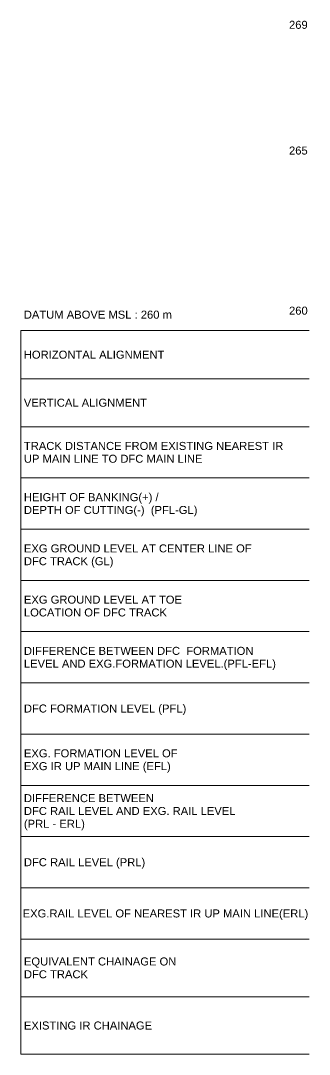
# Model space of a CAD drawing. Header units: metres. Extents: x 2905 to 23505, y -2719 to -1879.
# Drawn here: x 5905 to 5995, y -2231 to -1908.2 of the extents above; entities that cross this region are included whole.
import ezdxf
from ezdxf.enums import TextEntityAlignment as Align

# ---------------------------------------------------------------- set-up
doc = ezdxf.new("R2010")
doc.units = ezdxf.units.M
doc.header["$MEASUREMENT"] = 0
for name, color, linetype, lineweight in [('LS DATUM', 7, 'Continuous', 0), ('LS DATUM Y', 7, 'Continuous', 0), ('LS DIFF. EXG.RL & PRO. RL', 10, 'Continuous', 0), ('LS DIFF. PFL & EFL', 10, 'Continuous', 0), ('LS EXG FL', 7, 'Continuous', 0), ('LS EXG GL AT PRO TOE', 7, 'Continuous', 0), ('LS EXG. GL', 7, 'Continuous', 0), ('LS EXG. IR CH', 7, 'Continuous', 0), ('LS EXG. RL', 7, 'Continuous', 0), ('LS FRAME', 7, 'Continuous', 0), ('LS HORIZONTAL ALIGNMENT', 10, 'Continuous', 0), ('LS PRO. CUT & FILL', 10, 'Continuous', 0), ('LS PRO. DFCC CH', 10, 'Continuous', 0), ('LS PRO. FL', 10, 'Continuous', 0), ('LS PRO. RL', 10, 'Continuous', 0), ("LS TRACK CENTER's", 10, 'Continuous', 0), ('LS VERTICAL ALIGNMENT', 10, 'Continuous', 0)]:
    doc.layers.add(name, color=color, linetype=linetype, lineweight=lineweight)
doc.styles.add('Style-Arial', font='arial.ttf')
doc.styles.add('StyleArial', font='arial.ttf')

msp = doc.modelspace()

# ---------------------------------------------------------------- linework, layer by layer
at = {"layer": 'LS FRAME'}
for points in [[(5995, -2231), (5905, -2231), (5905, -2005)], [(5905, -2005), (5995, -2005)], [(5995, -2020), (5905, -2020)], [(5995, -2035), (5905, -2035)], [(5995, -2051), (5905, -2051)], [(5905, -2051), (5995, -2051)], [(5995, -2067), (5905, -2067)], [(5905, -2067), (5995, -2067)], [(5995, -2083), (5905, -2083)], [(5905, -2083), (5995, -2083)], [(5995, -2099), (5905, -2099)], [(5995, -2115), (5905, -2115)], [(5905, -2115), (5995, -2115)], [(5995, -2131), (5905, -2131)], [(5905, -2131), (5995, -2131)], [(5995, -2147), (5905, -2147)], [(5905, -2147), (5995, -2147)], [(5995, -2163), (5905, -2163)], [(5905, -2163), (5995, -2163)], [(5995, -2179), (5905, -2179)], [(5995, -2195), (5905, -2195)], [(5995, -2213), (5905, -2213)]]:
    msp.add_lwpolyline(points, dxfattribs=at)
at = {"layer": 'LS FRAME', "color": 7, "linetype": 'Continuous', "lineweight": 0}
msp.add_3dface([(5995, -2099), (5915, -2099), (5915, -2099)], dxfattribs=at)

# ---------------------------------------------------------------- texts
at = {"layer": 'LS DATUM', "color": 7, "style": 'StyleArial'}
msp.add_text('DATUM ABOVE MSL : 260 m', height=2.5, rotation=0, dxfattribs=at).set_placement((5905.97, -2000), align=Align.MIDDLE_LEFT)
at = {"layer": 'LS DATUM Y', "color": 7, "lineweight": 0, "style": 'Style-Arial'}
for s, p in [('269', (5994.5, -1910.73)), ('265', (5994.5, -1950)), ('260', (5994.5, -2000))]:
    msp.add_text(s, height=2.5, dxfattribs=at).set_placement(p, align=Align.RIGHT)
at = {"layer": 'LS DIFF. EXG.RL & PRO. RL', "color": 10, "style": 'StyleArial'}
for s, p in [('DIFFERENCE BETWEEN ', (5906, -2151)), ('DFC RAIL LEVEL AND EXG. RAIL LEVEL ', (5906, -2155)), ('(PRL - ERL)', (5906, -2159))]:
    msp.add_text(s, height=2.5, rotation=0, dxfattribs=at).set_placement(p, align=Align.MIDDLE_LEFT)
at = {"layer": 'LS DIFF. PFL & EFL', "color": 10, "style": 'StyleArial'}
for s, p in [('DIFFERENCE BETWEEN DFC  FORMATION ', (5906, -2105)), ('LEVEL AND EXG.FORMATION LEVEL.(PFL-EFL)', (5906, -2109))]:
    msp.add_text(s, height=2.5, rotation=0, dxfattribs=at).set_placement(p, align=Align.MIDDLE_LEFT)
at = {"layer": 'LS EXG FL', "style": 'StyleArial'}
for s, p in [('EXG. FORMATION LEVEL OF', (5906, -2137)), ('EXG IR UP MAIN LINE (EFL)', (5906, -2141))]:
    msp.add_text(s, height=2.5, rotation=0, dxfattribs=at).set_placement(p, align=Align.MIDDLE_LEFT)
at = {"layer": 'LS EXG GL AT PRO TOE', "color": 7, "style": 'StyleArial'}
for s, p in [('EXG GROUND LEVEL AT TOE', (5906, -2089)), ('LOCATION OF DFC TRACK', (5906, -2093))]:
    msp.add_text(s, height=2.5, rotation=0, dxfattribs=at).set_placement(p, align=Align.MIDDLE_LEFT)
at = {"layer": 'LS EXG. GL', "color": 7, "style": 'StyleArial'}
for s, p in [('EXG GROUND LEVEL AT CENTER LINE OF ', (5906, -2073)), ('DFC TRACK (GL)', (5906, -2077))]:
    msp.add_text(s, height=2.5, rotation=0, dxfattribs=at).set_placement(p, align=Align.MIDDLE_LEFT)
at = {"layer": 'LS EXG. IR CH', "style": 'StyleArial'}
msp.add_text('EXISTING IR CHAINAGE', height=2.5, rotation=0, dxfattribs=at).set_placement((5906, -2222), align=Align.MIDDLE_LEFT)
at = {"layer": 'LS EXG. RL', "style": 'StyleArial'}
msp.add_text('EXG.RAIL LEVEL OF NEAREST IR UP MAIN LINE(ERL)', height=2.5, rotation=0, dxfattribs=at).set_placement((5905.61, -2187), align=Align.MIDDLE_LEFT)
at = {"layer": 'LS HORIZONTAL ALIGNMENT', "style": 'StyleArial'}
msp.add_text('HORIZONTAL ALIGNMENT', height=2.5, rotation=0, dxfattribs=at).set_placement((5905.97, -2012.5), align=Align.MIDDLE_LEFT)
at = {"layer": 'LS PRO. CUT & FILL', "color": 10, "style": 'StyleArial'}
for s, p in [('HEIGHT OF BANKING(+) /', (5906, -2057)), ('DEPTH OF CUTTING(-)  (PFL-GL)', (5906, -2061))]:
    msp.add_text(s, height=2.5, rotation=0, dxfattribs=at).set_placement(p, align=Align.MIDDLE_LEFT)
at = {"layer": 'LS PRO. DFCC CH', "color": 10, "style": 'Style-Arial'}
for s, p in [('EQUIVALENT CHAINAGE ON ', (5906, -2202)), ('DFC TRACK', (5906, -2206))]:
    msp.add_text(s, height=2.5, rotation=0, dxfattribs=at).set_placement(p, align=Align.MIDDLE_LEFT)
at = {"layer": 'LS PRO. FL', "color": 10, "style": 'StyleArial'}
msp.add_text('DFC FORMATION LEVEL (PFL) ', height=2.5, rotation=0, dxfattribs=at).set_placement((5906, -2123), align=Align.MIDDLE_LEFT)
at = {"layer": 'LS PRO. RL', "color": 10, "style": 'StyleArial'}
msp.add_text('DFC RAIL LEVEL (PRL)', height=2.5, rotation=0, dxfattribs=at).set_placement((5906, -2171), align=Align.MIDDLE_LEFT)
at = {"layer": "LS TRACK CENTER's", "color": 10, "style": 'StyleArial'}
for s, p in [('TRACK DISTANCE FROM EXISTING NEAREST IR ', (5906, -2041)), ('UP MAIN LINE TO DFC MAIN LINE', (5906, -2045))]:
    msp.add_text(s, height=2.5, rotation=0, dxfattribs=at).set_placement(p, align=Align.MIDDLE_LEFT)
at = {"layer": 'LS VERTICAL ALIGNMENT', "style": 'StyleArial'}
msp.add_text('VERTICAL ALIGNMENT', height=2.5, rotation=0, dxfattribs=at).set_placement((5905.97, -2027.5), align=Align.MIDDLE_LEFT)

doc.saveas('drawing.dxf')
